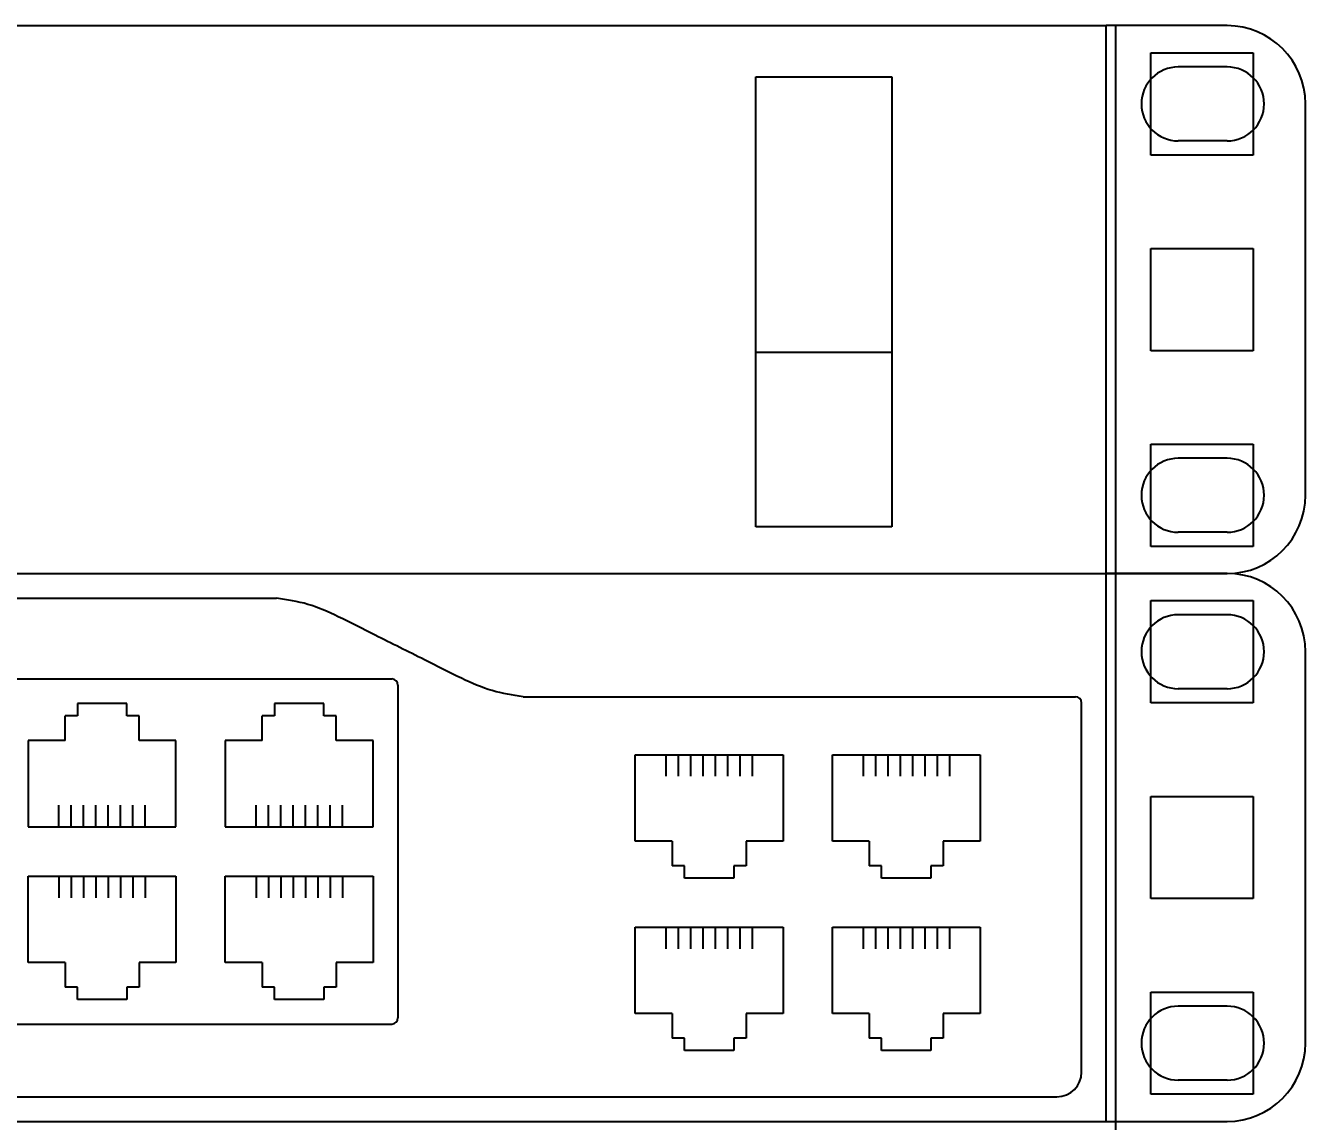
# Model space of a CAD drawing. Extents: x -260425 to 1294666, y -169889 to -2349.
# Drawn here: x 1001955 to 1002993, y -25798 to -24909 of the extents above; entities that cross this region are included whole.
import ezdxf
from ezdxf import colors
from ezdxf.entities.mleader import LeaderData, LeaderLine
from ezdxf.enums import TextEntityAlignment as Align
from ezdxf.math import Vec2, Vec3

# ---------------------------------------------------------------- set-up
doc = ezdxf.new("R2010")
doc.units = 0
doc.header["$LTSCALE"] = 100
doc.styles.add('1ISOCPEUR', font='isocpeui.ttf', dxfattribs={"height": 250})

# ---------------------------------------------------------------- blocks, each defined once
blk = doc.blocks.new('*U218')
at = {"color": 0, "linetype": 'ByBlock', "lineweight": -2}
for p, q in [((525.5, 1011.2), (525.5, 966.75)), ((528.35, 1000.7), (528.35, 1009)), ((528.35, 1009), (536.65, 1009)), ((536.65, 1009), (536.65, 1000.7)), ((536.65, 1000.7), (528.35, 1000.7)), ((528.35, 984.825), (528.35, 993.125)), ((528.35, 993.125), (536.65, 993.125)), ((536.65, 993.125), (536.65, 984.825)), ((536.65, 984.825), (528.35, 984.825)), ((528.35, 968.95), (528.35, 977.25)), ((528.35, 977.25), (536.65, 977.25)), ((536.65, 977.25), (536.65, 968.95)), ((536.65, 968.95), (528.35, 968.95)), ((525.5, 966.75), (525.5, 922.3)), ((528.35, 956.25), (528.35, 964.55)), ((528.35, 964.55), (536.65, 964.55)), ((536.65, 964.55), (536.65, 956.25)), ((536.65, 956.25), (528.35, 956.25)), ((528.35, 940.375), (528.35, 948.675)), ((528.35, 948.675), (536.65, 948.675)), ((536.65, 948.675), (536.65, 940.375)), ((536.65, 940.375), (528.35, 940.375)), ((528.35, 924.5), (528.35, 932.8)), ((528.35, 932.8), (536.65, 932.8)), ((536.65, 932.8), (536.65, 924.5)), ((536.65, 924.5), (528.35, 924.5)), ((525.5, 922.3), (525.5, 877.85))]:
    blk.add_line(p, q, dxfattribs=at)
blk = doc.blocks.new('_DotSmall')
at = {"color": 0, "linetype": 'ByBlock', "const_width": 0.5}
blk.add_lwpolyline([(-0.0625, 0, 1), (0.0625, 0, 1)], format="xyb", close=True, dxfattribs=at)
blk = doc.blocks.new('*U214')
at = {"color": 0, "linetype": 'ByBlock', "lineweight": -2}
for p, q in [((174.5, 22.22), (625.5, 22.22)), ((635.31, 22.22), (625.5, 22.22)), ((625.5, -22.23), (625.5, 22.22)), ((635.31, 18.87), (631.35, 18.87)), ((597.07, 18.07), (608.1, 18.07)), ((597.07, -18.44), (597.07, 18.07)), ((608.1, 18.07), (608.1, -18.44)), ((641.66, -15.88), (641.66, 15.87)), ((635.31, 12.87), (631.35, 12.87)), ((597.07, -4.27), (608.1, -4.27)), ((635.31, -12.88), (631.35, -12.88)), ((608.1, -18.44), (597.07, -18.44)), ((635.31, -18.88), (631.35, -18.88)), ((174.5, -22.23), (625.5, -22.23)), ((625.5, -22.23), (635.31, -22.23))]:
    blk.add_line(p, q, dxfattribs=at)
for centre, radius, start, end in [((635.31, 15.87), 6.35, 0, 90), ((631.35, 15.87), 3, 90, 270), ((635.31, 15.87), 3, 270, 90), ((631.35, -15.88), 3, 90, 270), ((635.31, -15.88), 3, 270, 90), ((635.31, -15.88), 6.35, 270, 0)]:
    blk.add_arc(centre, radius, start, end, dxfattribs=at)
at = {"color": 0, "lineweight": -2, "style": '1ISOCPEUR', "oblique": 15, "flags": 8}
blk.add_attdef('НАИМЕНОВАНИЕ', text='', height=25, dxfattribs=at).set_placement((750, 10.43), align=Align.MIDDLE_LEFT)
blk = doc.blocks.new("19'' коннектор 8P8C")
at = {"color": 0, "linetype": 'ByBlock', "lineweight": -2}
for p, q in [((-6, 6.5), (-6, 10)), ((-6, 3), (-6, 10)), ((-6, 10), (6, 10)), ((-3.5, 10), (-3.5, 8.25)), ((-2.5, 10), (-2.5, 8.25)), ((-1.5, 10), (-1.5, 8.25)), ((-0.5, 10), (-0.5, 8.25)), ((0.5, 10), (0.5, 8.25)), ((1.5, 10), (1.5, 8.25)), ((2.5, 10), (2.5, 8.25)), ((3.5, 10), (3.5, 8.25)), ((6, 10), (6, 3)), ((-3, 3), (-6, 3)), ((-3, 3), (-3, 1)), ((3, 3), (3, 1)), ((6, 3), (3, 3)), ((-2, 1), (-3, 1)), ((-2, 0), (-2, 1)), ((2, 0), (-2, 0)), ((2, 1), (2, 0)), ((3, 1), (2, 1))]:
    blk.add_line(p, q, dxfattribs=at)
blk = doc.blocks.new('*U219')
at = {"color": 0, "linetype": 'ByBlock', "lineweight": -2}
for p, q in [((174.5, 22.22), (625.5, 22.22)), ((635.31, 22.22), (625.5, 22.22)), ((625.5, -22.23), (625.5, 22.22)), ((178.5, 20.22), (558.19, 20.22)), ((635.31, 18.87), (631.35, 18.87)), ((641.66, -15.88), (641.66, 15.88)), ((472.53, 13.67), (567.53, 13.67)), ((568.03, 13.17), (568.03, -13.83)), ((635.31, 12.87), (631.35, 12.87)), ((578.19, 12.22), (623, 12.22)), ((623.5, -18.23), (623.5, 11.72)), ((635.31, -12.88), (631.35, -12.88)), ((472.53, -14.33), (567.53, -14.33)), ((635.31, -18.88), (631.35, -18.88)), ((178.5, -20.23), (621.5, -20.23)), ((174.5, -22.23), (625.5, -22.23)), ((625.5, -22.23), (635.31, -22.23))]:
    blk.add_line(p, q, dxfattribs=at)
for centre, radius, start, end in [((635.31, 15.88), 6.35, 0, 90), ((631.35, 15.88), 3, 90, 270), ((635.31, 15.88), 3, 270, 90), ((567.53, 13.17), 0.5, 0, 90), ((623, 11.72), 0.5, 0, 90), ((631.35, -15.88), 3, 90, 270), ((635.31, -15.88), 3, 270, 90), ((567.53, -13.83), 0.5, 270, 0), ((635.31, -15.88), 6.35, 270, 0), ((621.5, -18.23), 2, 270, 0)]:
    blk.add_arc(centre, radius, start, end, dxfattribs=at)
blk.add_spline([(578.19, 12.22), (575.69, 12.72), (573.19, 13.72), (570.19, 15.22), (566.19, 17.22), (563.19, 18.72), (560.73, 19.72), (558.19, 20.22)], degree=3, dxfattribs=at)
at = {"color": 0, "linetype": 'ByBlock', "lineweight": -2, "xscale": -1, "rotation": 180}
for p in [(544.03, 11.67), (560.03, 11.67)]:
    blk.add_blockref("19'' коннектор 8P8C", p, dxfattribs=at)
at = {"color": 0, "linetype": 'ByBlock', "lineweight": -2}
for p in [(593.28, -2.48), (609.28, -2.48), (544.03, -12.33), (560.03, -12.33), (593.28, -16.48), (609.28, -16.48)]:
    blk.add_blockref("19'' коннектор 8P8C", p, dxfattribs=at)
at = {"color": 0, "lineweight": -2, "style": '1ISOCPEUR', "oblique": 15, "flags": 8}
blk.add_attdef('НАИМЕНОВАНИЕ', text='', height=25, dxfattribs=at).set_placement((750, 13.46), align=Align.MIDDLE_LEFT)

msp = doc.modelspace()

# ---------------------------------------------------------------- block references
at = {"xscale": 10, "yscale": 10, "zscale": 10}
for name, p in [('*U218', (997584.3, -35020.7)), ('*U214', (996576.7, -25130.9)), ('*U219', (996576.7, -25575.4))]:
    msp.add_blockref(name, p, dxfattribs=at)

# ---------------------------------------------------------------- leaders
at = {"color": 0, "lineweight": 25}
ml = msp.add_multileader_mtext('Standard', dxfattribs=at)
ml.set_content('9', style='1ISOCPEUR')
ml.set_leader_properties()
ml.set_arrow_properties(name='DOTSMALL')
ml.build(insert=Vec2(0, 0))
ml.multileader.update_dxf_attribs({"text_left_attachment_type": 6, "text_right_attachment_type": 6, "dogleg_length": 100, "arrow_head_size": 250})
ctx = ml.context
ctx.base_point, ctx.char_height, ctx.arrow_head_size, ctx.landing_gap_size, ctx.plane_origin = Vec3(1004231.1, -25709.8), 250, 250, 0, Vec3(997487.1, -26358)
ctx.left_attachment, ctx.right_attachment = 6, 6
notes = []
notes.append((ctx, [(1, (1, 1, 0), (1004131.1, -25709.8), (1, 0), 100, [(0, [(1002631.7, -26495.1)], 0, [])])]))
ctx.mtext.insert, ctx.mtext.width, ctx.mtext.flow_direction = Vec3(1004231.1, -25409.8), 176.407, 5
for ctx, leaders in notes:
    for number, flags, end, landing, length, lines in leaders:
        leader = LeaderData()
        leader.index, (leader.has_last_leader_line, leader.has_dogleg_vector, leader.attachment_direction) = number, flags
        leader.last_leader_point, leader.dogleg_vector, leader.dogleg_length = Vec3(end), Vec3(landing), length
        for number, points, colour, breaks in lines:
            line = LeaderLine()
            line.index, line.vertices, line.color, line.breaks = number, Vec3.list(points), colors.encode_raw_color(colour), breaks
            leader.lines.append(line)
        ctx.leaders.append(leader)

doc.saveas('drawing.dxf')
